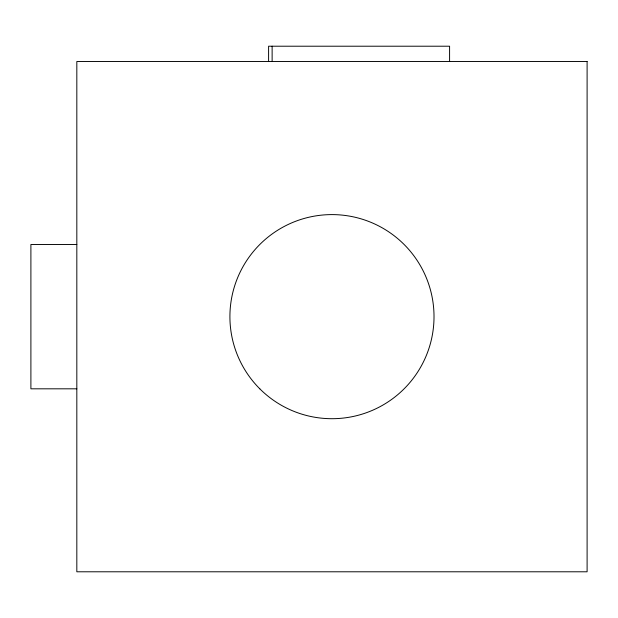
<?xml version="1.0" encoding="UTF-8"?>
<svg xmlns="http://www.w3.org/2000/svg" width="618" height="618" viewBox="0 0 618 618"><rect width="100%" height="100%" fill="white"/><g stroke="black" fill="none" stroke-linecap="round" stroke-linejoin="round"><path stroke-width="0.93" d="M76.825 244.489L30.9 244.489L30.9 388.815L76.825 388.815M449.587 61.514L449.587 46.211L268.598 46.211L268.598 61.514M272.129 46.211L272.129 61.514M587.1 61.514L76.825 61.514L76.825 571.789L587.1 571.789L587.1 61.514M259.799 388.815A102.055 102.055 0 0 0 430.537 343.067A102.055 102.055 0 0 0 305.547 218.077A102.055 102.055 0 0 0 259.799 388.815"/></g></svg>
